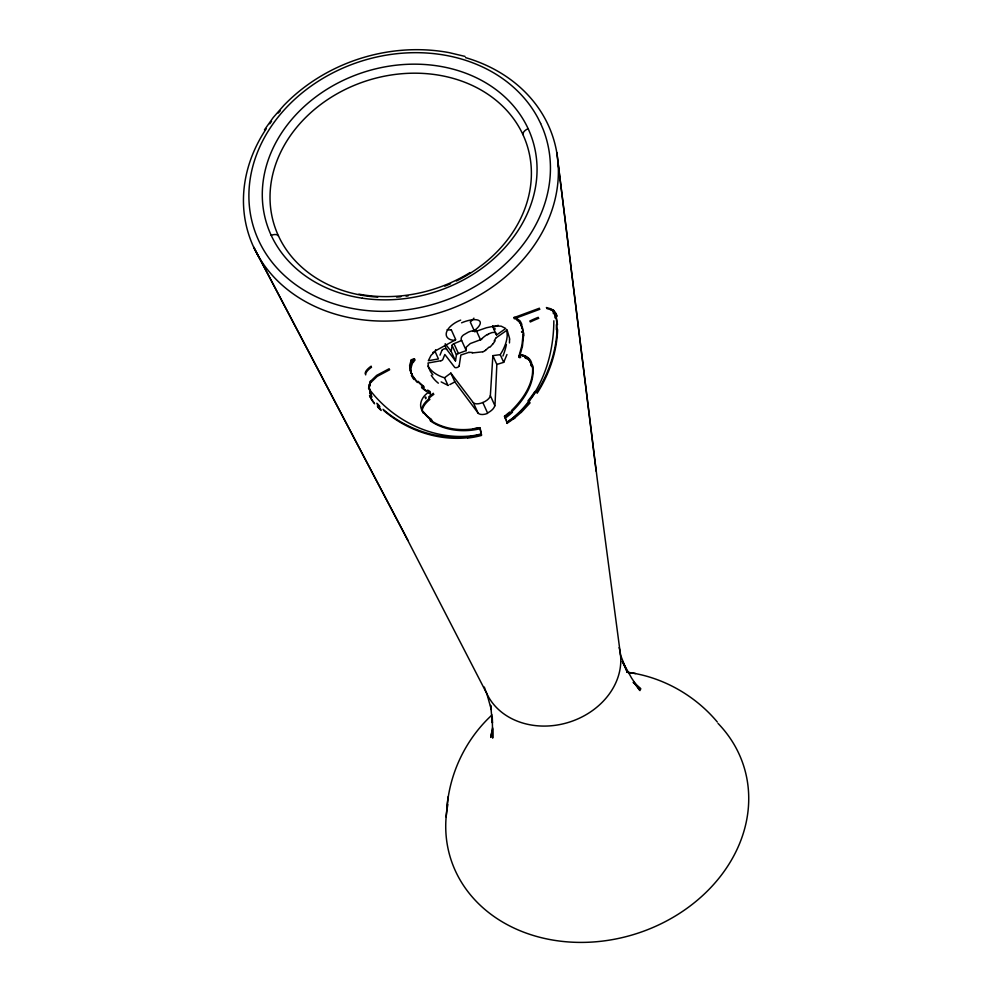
<?xml version="1.0" encoding="UTF-8"?>
<svg xmlns="http://www.w3.org/2000/svg" width="992" height="992" viewBox="0 0 992 992"><rect width="100%" height="100%" fill="white"/><g stroke="black" fill="none" stroke-linecap="round" stroke-linejoin="round"><path stroke-width="1.49" d="M368.739 387.24L369.061 384.598M369.222 388.269L369.545 385.628M557.12 328.55C556.4 351.118 548.762 373.302 536.635 392.249M557.603 329.58C556.872 352.148 549.246 374.331 537.106 393.291M492.863 355.644L496.843 364.448L494.971 405.815L490.358 395.659L492.863 355.644L500.228 354.64A77.934 36.406 -24.4 0 0 503.961 347.882A91.735 42.867 -24.4 0 0 507.222 335.395L506.813 329.852M509.466 342.947L509.566 339.14M446.884 809.236C449.19 773.673 465.719 739.065 492.007 714.972M492.788 728.984L492.689 738.098L492.255 716.782L492.392 722.92L490.656 705.386L491.313 709.64L486.799 693.569L404.054 533.126L253.679 247.157L407.972 540.429M446.14 816.949L448.024 796.911M455.489 360.902L451.199 351.441L452.054 345.352L456.432 355L455.489 360.902L446.487 349.122L444.763 345.315M459.16 366.036L460.858 355.024L468.906 352.371M492.615 727.806L490.73 737.428L492.193 730.36M435.674 349.742L435.104 351.515L438.452 358.93L428.346 360.716L430.999 355.396L436.083 350.474L455.75 339.673L451.298 329.84M506.962 354.541L503.713 362.328L496.843 364.448M520.651 357.517L519.324 357.517L518.841 356.488L521.99 345.191L523.032 334.713M519.324 357.517L522.462 346.22L523.516 335.742M441.948 350.312L440.002 355.148M495.64 338.396L494.19 340.901M411.035 360.542L409.659 365.292A72.85 31.409 7.4 0 0 410.564 370.376M412.077 361.522L410.452 367.152A74.946 33.443 1.2 0 0 410.775 372.31M412.56 362.551L410.924 368.218A74.946 33.443 1.2 0 0 411.246 373.339M370.45 381.387L376.675 375.385L389.224 368.714M370.934 382.416L377.146 376.414L389.695 369.743M264.442 129.865L273.184 117.577L283.898 105.35C325.798 61.95 389.893 41.59 449.178 52.638L465.012 56.408M425.097 397.668L425.729 396.936M425.58 398.697L426.213 397.966M529.629 401.834L522.561 409.659L513.162 417.942A81.58 77.19 -32.1 0 1 506.949 422.542M530.1 402.864L521.135 412.536M489.044 347.088L486.303 349.63M511.401 410.651C523.367 398.908 535.01 382.218 532.22 364.61M511.872 411.68C523.888 400.074 535.469 382.937 532.716 365.701M481.38 339.326L482.162 338.619M509.702 412.002L504.506 416.268L507.334 423.46L506.862 422.418M481.182 339.5L470.282 343.554L466.19 347.225L466.24 350.61L458.403 353.474L453.964 343.666L461.64 340.479L466.24 350.61M515.146 417.781L513.645 418.971M485.299 350.449L485.423 350.35A20.596 11.358 -29.2 0 0 486.13 349.692M428.519 392.361C422.071 396.316 417.57 405.331 423.1 411.903M440.795 360.741L428.023 363.022L428.507 366.966A91.041 42.532 -24.4 0 0 438.142 375.199A81.22 37.944 -24.4 0 0 444.503 377.778L450.852 373.091L473.122 402.405M492.751 325.81L492.9 326.17A15.686 7.328 -24.4 0 1 493.098 327.422L496.533 334.986L505.759 328.501L501.196 326.182L495.008 325.959L486.378 327.769L474.722 331.787L470.27 321.966A18.228 8.519 -24.4 0 0 473.928 318.147M495.802 338.036L507.135 330.088L509.528 338.247A81.493 34.968 -42.8 0 1 509.528 339.177M470.047 272.564C437.236 292.826 396.912 301.233 358.881 294.153M477.735 412.573L454.857 381.908L449.835 384.586M488.312 334.23C490.47 332.754 496.36 330.522 496.533 334.899M441.167 381.908L448.136 385.429M432.797 352.47L435.104 351.515M493.098 327.41L498.22 325.289M493.818 329.555L495.392 328.898M410.973 359.91L413.813 358.819L414.296 359.848L411.444 360.939M482.868 351.738L483.191 351.639A3.571 1.748 -31 0 0 485.026 350.722M429.896 419.864C444.205 429.834 463.115 431.607 479.781 427.676L481.48 435.066L480.264 428.705C463.586 432.636 444.689 430.863 430.367 420.893M539.896 309.244L514.278 318.73L513.806 317.7L539.425 308.214M473.296 428.804L479.781 427.676L480.264 428.705M474.536 330.522L472.217 330.894A11.148 5.208 -24.4 0 0 468.447 332.084L463.413 335.023A7.886 3.683 -24.4 0 0 461.454 337.354L461.094 339.152A13.231 6.188 -24.4 0 0 461.652 340.467M467.12 436.703C436.889 439.977 405.939 429.003 383.036 409.312M467.592 437.732C437.36 441.006 406.41 430.032 383.52 410.341M519.362 355.446C525.252 354.491 531.427 358.434 531.861 364.597M518.841 356.488L520.18 356.488M472.229 352.941L482.496 351.85A10.218 5.22 -31.8 0 0 482.831 351.776M546.381 307.52L550.882 308.834M546.852 308.549L551.354 309.864M626.746 672.216C661.776 676.507 694.735 695.008 717.315 722.015M627.043 672.229L635.612 673.543M524.768 357.108L526.442 357.69M525.252 358.137L526.926 358.72M515.828 317.452L519.399 320.689M516.398 318.792L519.833 321.941M516.869 319.821L520.316 322.97M428.581 392.113L430.441 393.973L429.065 393.142M426.362 390.687L421.451 386.954M426.845 391.716L421.922 387.984M633.107 682.397L640.844 689.006L633.876 682.236M379.502 406.001L377.605 404.042M379.986 407.03L377.32 404.228M377.53 403.967L376.836 403.198M633.628 682.285L639.964 690.593L631.569 678.032L622.319 661.416L627.155 671.857L620.434 654.807M432.872 374.802L430.751 371.938A81.53 37.832 -5.8 0 1 430.28 371.206L427.949 366.011M424.142 413.292L423.336 412.25M451.199 351.441L445.185 343.74M553.338 311.017L554.354 312.567M553.821 312.046L554.838 313.596M368.503 388.145C392.076 420.31 433.256 441.043 473.308 435.624A81.034 77.128 -31.6 0 0 480.984 433.988M371.492 395.982L370.909 394.928L371.963 397.011M413.069 377.146L410.192 370.363M413.552 378.175L411.01 372.298M412.263 375.224L411.494 373.327M423.435 413.379L421.873 409.696M553.685 311.327L556.413 317.688L557.479 324.657M504.506 416.268L505.87 419.604M500.228 354.64L503.713 362.328M476.234 330.373L480.599 340.008M477.958 412.883L473.358 402.715A9.436 4.402 -24.4 0 0 482.831 402.541L487.556 412.97A9.436 4.39 -28.6 0 0 494.723 405.889M450.852 373.091L454.857 381.908M444.528 377.766L448.024 385.491M370.19 393.427L370.896 394.965L369.731 392.311M422.939 412.35L422.332 410.638M522.536 327.819L523.416 333.151M522.052 326.777L522.933 332.122M521.383 325.19L521.966 327.918M555.942 316.659L557.008 323.628M552.904 310.198L553.04 310.918M553.052 311.029L553.437 313.794M620.446 654.435L597.271 479.372L558.012 162.192M556.785 152.557L596.13 471.163M553.834 320.788C553.747 356.661 541.272 394.295 513.1 417.793A86.118 77.922 -30.4 0 1 506.714 422.208M523.168 331.923A95.926 38.725 -49.3 0 1 523.292 334.502M519.882 322.375A78.591 31.335 -50 0 1 521.73 327.1M514.154 317.304A61.082 24.54 -44.6 0 1 516.572 318.606M514.637 318.333A61.082 24.54 -44.6 0 1 517.055 319.635M529.753 321.061A115.481 27.131 -42.5 0 1 538.272 317.328M550.696 309.182A91.772 27.131 -61.6 0 1 553.734 310.31M554.751 311.724A81.158 23.052 -67.7 0 1 556.636 315.32M555.222 312.753A81.146 23.052 -67.7 0 1 557.107 316.349M556.376 324.682A75.925 20.944 -69.6 0 1 556.388 329.666M534.924 391.443A100.924 82.671 -36.6 0 1 528.004 400.78M513.459 418.748A86.13 77.897 -30.4 0 1 507.172 423.212M512.033 411.122A57.648 43.958 -27.3 0 1 505.052 416.876M526.702 357.368A58.181 22.853 -51.3 0 1 531.166 365.589M521.569 354.888A63.476 24.515 -42.3 0 1 525.661 356.202M554.28 311.265A61.43 13.02 -77.7 0 1 554.999 317.862M552.78 310.26A63.587 12.288 -79 0 1 552.817 310.471M515.034 317.688A61.281 23.138 -44.5 0 1 515.493 317.837M519.61 320.428A76.322 29.338 -52.4 0 1 521.891 324.644M521.594 331.564A94.228 35.91 -53.8 0 1 521.618 332.32M523.64 332.952A95.926 38.725 -49.3 0 1 523.776 335.532M520.366 323.404A78.591 31.335 -50 0 1 522.201 328.129M556.847 325.711A75.925 20.944 -69.6 0 1 556.872 330.696M535.407 392.485A100.948 82.658 -36.6 0 1 528.488 401.822M520.986 412.387A89.28 79.695 -31 0 1 515.009 417.62M512.517 412.164A57.648 43.97 -27.3 0 1 505.536 417.917M527.174 358.397A58.181 22.853 -51.3 0 1 531.65 366.618M522.052 355.917A63.476 24.527 -42.3 0 1 526.144 357.232M718.022 723.379A153.661 127.385 -17.4 0 1 633.243 934.65A153.661 127.385 -17.4 0 1 447.863 804.562M619.132 647.615A70.234 58.23 -17.4 0 1 567.436 722.709A70.234 58.23 -17.4 0 1 484.344 687.084M461.59 322.809A18.154 6.584 -23.9 0 1 479.223 320.738A18.154 6.584 -23.9 0 1 473.085 331.402M487.444 334.788A13.838 5.084 -32.9 0 1 488.324 334.304M481.963 338.594A14.347 5.568 -33.1 0 1 487.32 334.49M456.432 355.012A2.356 1.079 -19.4 0 1 458.416 353.512M455.204 340.43A18.154 9.449 -22.9 0 1 446.437 332.494A18.154 9.449 -22.9 0 1 460.672 320.106M506.379 344.546A90.632 39.68 -41.2 0 1 502.932 356.066M458.949 366.073A2.282 1.079 -16.1 0 1 457.151 367.486A2.282 1.079 -16.1 0 1 454.745 367.4L444.825 354.466L442.866 359.414A2.567 1.24 -11.3 0 1 440.808 360.778M487.556 413.391A9.436 5.022 -24.8 0 1 477.921 412.908M481.554 435.426A87.271 80.377 -30 0 1 467.604 438.067M413.18 362.576A60.574 25.817 -5.7 0 1 415.102 359.922M417.409 382.515A94.587 42.21 2.4 0 1 414.123 378.126M424.216 387.376A100.403 45.706 0.6 0 1 418.512 382.267M430.416 392.485A100.142 50.666 -7 0 1 428.147 391.121M429.164 398.028A65.236 23.882 -11.6 0 1 433.864 394.295M530.298 322.003A115.481 27.144 -42.5 0 1 538.805 318.283M551.18 310.223A91.772 27.131 -61.6 0 1 554.206 311.339M481.07 434.36A87.271 80.34 -29.9 0 1 467.133 437.001M428.68 396.998A65.236 23.882 -11.6 0 1 433.38 393.266M421.65 409.622A58.181 24.18 -5.4 0 1 429.449 398.4M431.532 419.442A53.394 23.548 4.3 0 1 423.931 412.275M412.709 361.547A60.574 25.817 -5.7 0 1 414.619 358.893M416.925 381.486A94.587 42.21 2.4 0 1 413.652 377.096M423.745 386.347A100.403 45.706 0.6 0 1 418.041 381.238M429.933 391.456A100.142 50.679 -7 0 1 427.676 390.092M380.73 409.46A80.414 34.522 18.1 0 1 377.282 406.026M374.12 402.802A67.853 25.16 22.7 0 1 369.508 395.473M370.462 392.547A70.68 24.205 25.5 0 1 369.123 387.388M369.582 384.76A87.916 31.124 20.4 0 1 370.165 381.288M365.217 373.848A121.098 19.232 -12.3 0 1 371.182 366.147M413.986 379.552A91.599 40.536 5.4 0 1 411.37 375.249M422.121 410.651A58.181 24.192 -5.3 0 1 429.908 399.429M432.004 420.472A53.394 23.548 4.3 0 1 424.402 413.304M381.213 410.49A80.414 34.522 18.2 0 1 377.766 407.055M374.604 403.831A67.853 25.147 22.7 0 1 369.979 396.502M370.934 393.576A70.68 24.205 25.5 0 1 369.594 388.418M370.066 385.789A87.916 31.112 20.4 0 1 370.636 382.317M365.688 374.889A121.086 19.232 -12.2 0 1 371.554 367.201M490.358 395.659A9.436 4.402 -24.4 0 1 482.831 402.541M492.9 343.84A34.918 20.311 -28.2 0 1 489.8 347.349M495.082 340.888A30.256 16.393 -30.2 0 1 493.024 343.802M469.749 352.544A15.19 7.279 -25.4 0 1 468.968 352.321M472.576 352.52A22.816 11.21 -27 0 1 470.32 352.321M438.34 383.185A90.247 45.173 -13.3 0 1 431.284 375.323M452.042 345.352A2.356 1.104 -24.4 0 1 453.976 343.691M451.261 329.852A18.228 8.519 -24.4 0 1 447.144 329.704M442.172 350.288A2.48 1.178 -15.2 0 1 444.218 348.874A2.48 1.178 -15.2 0 1 446.722 349.023M465.558 57.623A159.724 132.42 -17.4 0 1 541.756 233.182A159.724 132.42 -17.4 0 1 324.793 310.583A159.724 132.42 -17.4 0 1 266.29 128.712M269.737 123.777A159.724 132.42 -17.4 0 1 271.548 121.334M278.281 113.038A159.724 132.42 -17.4 0 1 280.314 110.744M271.2 235.352A6.832 3.794 -24.9 0 1 278.492 236.022M377.778 297.116A132.556 109.889 -17.4 0 1 285.671 142.947A132.556 109.889 -17.4 0 1 495.603 99.944A132.556 109.889 -17.4 0 1 456.345 281.034M450.604 283.712A132.556 109.889 -17.4 0 1 444.763 286.167M408.158 295.876A132.556 109.889 -17.4 0 1 406.075 296.162M400.867 296.732A132.556 109.889 -17.4 0 1 396.564 297.067M522.883 134.565A6.832 3.794 -24.9 0 1 528.128 128.687M540.64 123.479L537.974 118.11A152.929 126.79 -17.4 0 0 281.393 113.113A152.929 126.79 -17.4 0 0 373.128 311.042A152.929 126.79 -17.4 0 0 543.008 128.985L540.64 123.479M362.34 298.195A139.351 115.518 -17.4 0 0 532.84 140.976A139.351 115.518 -17.4 0 0 303.837 106.851A139.351 115.518 -17.4 0 0 362.34 298.195"/></g></svg>
